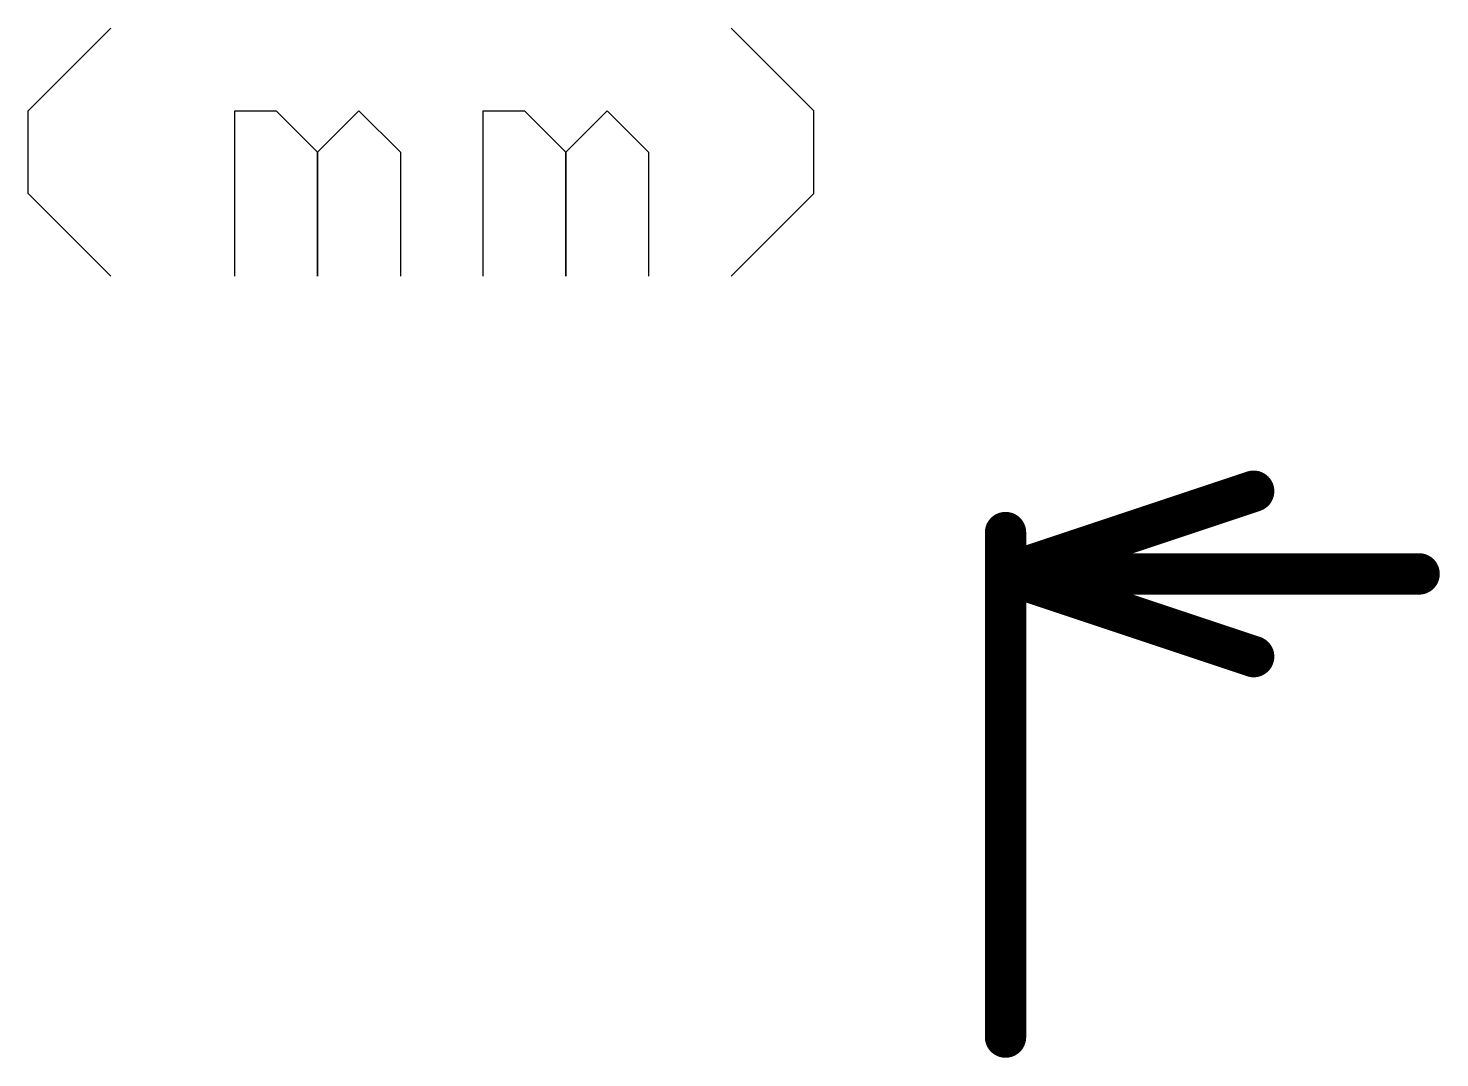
# Model space of a CAD drawing. Header units: millimetres. Extents: x 6.257 to 7.196, y 0.76 to 1.393.
# Drawn here: x 6.8552 to 7.1965, y 1.1437 to 1.3927 of the extents above; entities that cross this region are included whole.
import ezdxf

# ---------------------------------------------------------------- set-up
doc = ezdxf.new("R2010")
doc.units = ezdxf.units.MM
doc.header["$MEASUREMENT"] = 0
doc.layers.add('Mechanical1', color=6, linetype='Continuous')

msp = doc.modelspace()

# ---------------------------------------------------------------- linework, layer by layer
at = {"layer": 'Mechanical1'}
for p, q in [((6.8552, 1.37269), (6.87519, 1.39269)), ((7.04514, 1.37269), (7.02514, 1.39269)), ((6.8552, 1.3527), (6.8552, 1.37269)), ((6.90518, 1.33271), (6.90518, 1.37269)), ((6.90518, 1.37269), (6.91518, 1.37269)), ((6.91518, 1.37269), (6.92517, 1.3627)), ((6.92517, 1.3627), (6.93517, 1.37269)), ((6.93517, 1.37269), (6.94517, 1.3627)), ((6.96516, 1.33271), (6.96516, 1.37269)), ((6.96516, 1.37269), (6.97516, 1.37269)), ((6.97516, 1.37269), (6.98515, 1.3627)), ((6.98515, 1.3627), (6.99515, 1.37269)), ((6.99515, 1.37269), (7.00515, 1.3627)), ((7.04514, 1.3527), (7.04514, 1.37269)), ((6.92517, 1.3627), (6.92517, 1.33271)), ((6.92517, 1.33271), (6.92517, 1.3627)), ((6.94517, 1.3627), (6.94517, 1.33271)), ((6.98515, 1.3627), (6.98515, 1.33271)), ((6.98515, 1.33271), (6.98515, 1.3627)), ((7.00515, 1.3627), (7.00515, 1.33271)), ((6.87519, 1.33271), (6.8552, 1.3527)), ((7.02514, 1.33271), (7.04514, 1.3527))]:
    msp.add_line(p, q, dxfattribs=at)
at = {"layer": 'Mechanical1', "const_width": 0.01}
for points in [[(7.0915, 1.26073), (7.1515, 1.28073)], [(7.0915, 1.14873), (7.0915, 1.27073)], [(7.0915, 1.26073), (7.1515, 1.24073)], [(7.0915, 1.26073), (7.1915, 1.26073)]]:
    msp.add_lwpolyline(points, dxfattribs=at)
at = {"layer": 'Mechanical1', "const_width": 0.005}
for points in [[(7.149, 1.28073, 1), (7.154, 1.28073, 1)], [(7.089, 1.27073, 1), (7.094, 1.27073, 1)], [(7.089, 1.26073, 1), (7.094, 1.26073, 1)], [(7.089, 1.26073, 1), (7.094, 1.26073, 1)], [(7.089, 1.26073, 1), (7.094, 1.26073, 1)], [(7.189, 1.26073, 1), (7.194, 1.26073, 1)], [(7.149, 1.24073, 1), (7.154, 1.24073, 1)], [(7.089, 1.14873, 1), (7.094, 1.14873, 1)]]:
    msp.add_lwpolyline(points, format="xyb", close=True, dxfattribs=at)

doc.saveas('drawing.dxf')
